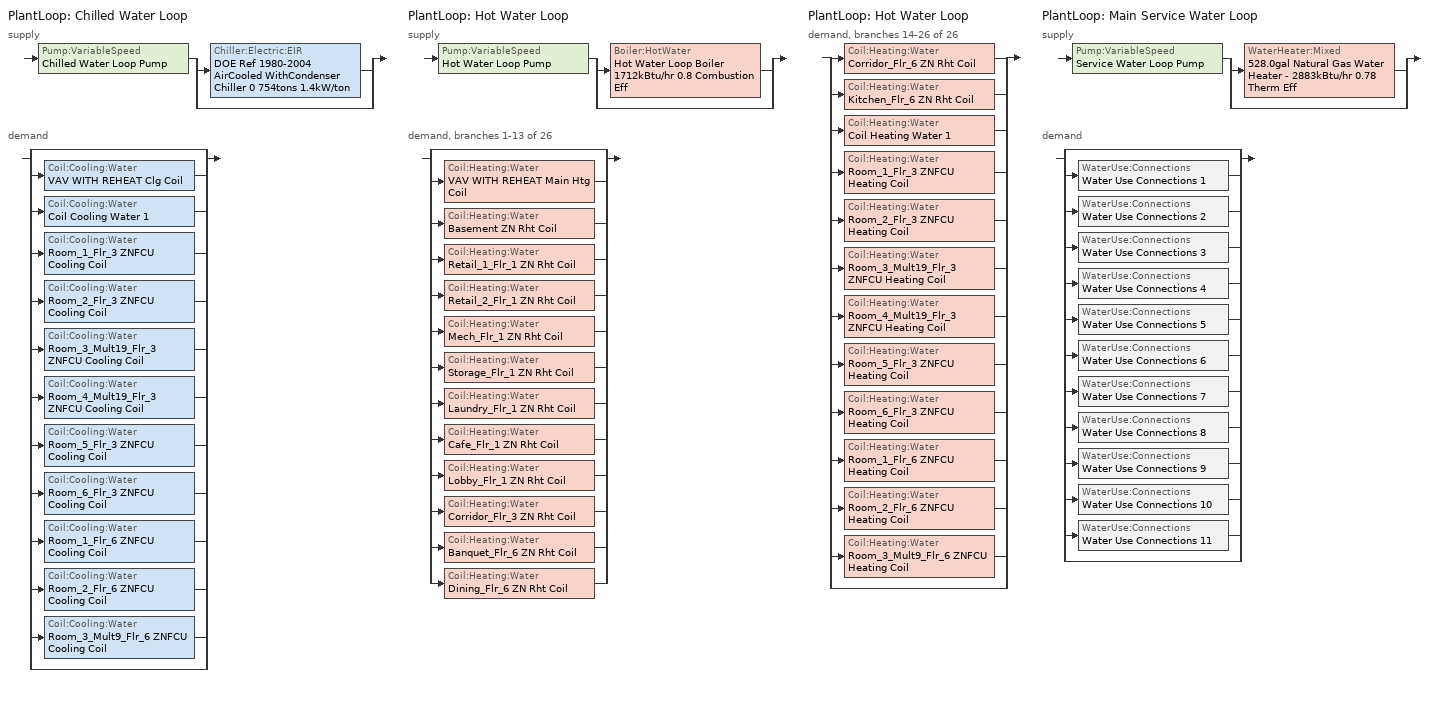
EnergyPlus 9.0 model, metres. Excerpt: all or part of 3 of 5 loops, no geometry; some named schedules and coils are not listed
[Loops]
PlantLoop 'Chilled Water Loop'
 supply: Pump:VariableSpeed 'Chilled Water Loop Pump' > split
  | Chiller:Electric:EIR 'DOE Ref 1980-2004 AirCooled WithCondenser  Chiller 0 754tons 1.4kW/ton'
  | bypass
 demand: split
  | bypass
  | Coil:Cooling:Water 'VAV WITH REHEAT Clg Coil'
  | Coil:Cooling:Water 'Coil Cooling Water 1'
  | Coil:Cooling:Water 'Room_1_Flr_3 ZNFCU Cooling Coil'
  | Coil:Cooling:Water 'Room_2_Flr_3 ZNFCU Cooling Coil'
  | Coil:Cooling:Water 'Room_3_Mult19_Flr_3 ZNFCU Cooling Coil'
  | Coil:Cooling:Water 'Room_4_Mult19_Flr_3 ZNFCU Cooling Coil'
  | Coil:Cooling:Water 'Room_5_Flr_3 ZNFCU Cooling Coil'
  | Coil:Cooling:Water 'Room_6_Flr_3 ZNFCU Cooling Coil'
  | Coil:Cooling:Water 'Room_1_Flr_6 ZNFCU Cooling Coil'
  | Coil:Cooling:Water 'Room_2_Flr_6 ZNFCU Cooling Coil'
  | Coil:Cooling:Water 'Room_3_Mult9_Flr_6 ZNFCU Cooling Coil'
  | bypass
PlantLoop 'Hot Water Loop'
 supply: Pump:VariableSpeed 'Hot Water Loop Pump' > split
  | Boiler:HotWater 'Hot Water Loop Boiler 1712kBtu/hr 0.8 Combustion Eff'
  | bypass
 demand, branches 1-13 of 26: split
  | bypass
  | Coil:Heating:Water 'VAV WITH REHEAT Main Htg Coil'
  | Coil:Heating:Water 'Basement ZN Rht Coil'
  | Coil:Heating:Water 'Retail_1_Flr_1 ZN Rht Coil'
  | Coil:Heating:Water 'Retail_2_Flr_1 ZN Rht Coil'
  | Coil:Heating:Water 'Mech_Flr_1 ZN Rht Coil'
  | Coil:Heating:Water 'Storage_Flr_1 ZN Rht Coil'
  | Coil:Heating:Water 'Laundry_Flr_1 ZN Rht Coil'
  | Coil:Heating:Water 'Cafe_Flr_1 ZN Rht Coil'
  | Coil:Heating:Water 'Lobby_Flr_1 ZN Rht Coil'
  | Coil:Heating:Water 'Corridor_Flr_3 ZN Rht Coil'
  | Coil:Heating:Water 'Banquet_Flr_6 ZN Rht Coil'
  | Coil:Heating:Water 'Dining_Flr_6 ZN Rht Coil'
PlantLoop 'Hot Water Loop'
 demand, branches 14-26 of 26: split
  | Coil:Heating:Water 'Corridor_Flr_6 ZN Rht Coil'
  | Coil:Heating:Water 'Kitchen_Flr_6 ZN Rht Coil'
  | Coil:Heating:Water 'Coil Heating Water 1'
  | Coil:Heating:Water 'Room_1_Flr_3 ZNFCU Heating Coil'
  | Coil:Heating:Water 'Room_2_Flr_3 ZNFCU Heating Coil'
  | Coil:Heating:Water 'Room_3_Mult19_Flr_3 ZNFCU Heating Coil'
  | Coil:Heating:Water 'Room_4_Mult19_Flr_3 ZNFCU Heating Coil'
  | Coil:Heating:Water 'Room_5_Flr_3 ZNFCU Heating Coil'
  | Coil:Heating:Water 'Room_6_Flr_3 ZNFCU Heating Coil'
  | Coil:Heating:Water 'Room_1_Flr_6 ZNFCU Heating Coil'
  | Coil:Heating:Water 'Room_2_Flr_6 ZNFCU Heating Coil'
  | Coil:Heating:Water 'Room_3_Mult9_Flr_6 ZNFCU Heating Coil'
  | bypass
PlantLoop 'Main Service Water Loop'
 supply: Pump:VariableSpeed 'Service Water Loop Pump' > split
  | WaterHeater:Mixed '528.0gal Natural Gas Water Heater - 2883kBtu/hr 0.78 Therm Eff'
  | bypass
 demand: split
  | bypass
  | WaterUse:Connections 'Water Use Connections 1'
  | WaterUse:Connections 'Water Use Connections 2'
  | WaterUse:Connections 'Water Use Connections 3'
  | WaterUse:Connections 'Water Use Connections 4'
  | WaterUse:Connections 'Water Use Connections 5'
  | WaterUse:Connections 'Water Use Connections 6'
  | WaterUse:Connections 'Water Use Connections 7'
  | WaterUse:Connections 'Water Use Connections 8'
  | WaterUse:Connections 'Water Use Connections 9'
  | WaterUse:Connections 'Water Use Connections 10'
  | WaterUse:Connections 'Water Use Connections 11'
  | bypass
[Coil:Heating:Water] Availability Schedule=Always On Discrete; U-Factor Times Area Value {W/K}=Autosize; Maximum Water Flow Rate {m3/s}=Autosize; Performance Input Method=UFactorTimesAreaAndDesignWaterFlowRate; Rated Capacity {W}=Autosize; Rated Ratio for Air and Water Convection=0.5
Name | Rated Inlet Water Temperature {C} | Rated Inlet Air Temperature {C} | Rated Outlet Water Temperature {C} | Rated Outlet Air Temperature {C}
Banquet_Flr_6 ZN Rht Coil; Basement ZN Rht Coil; Cafe_Flr_1 ZN Rht Coil; Corridor_Flr_3 ZN Rht Coil; Corridor_Flr_6 ZN Rht Coil; Dining_Flr_6 ZN Rht Coil; Kitchen_Flr_6 ZN Rht Coil; Laundry_Flr_1 ZN Rht Coil; Lobby_Flr_1 ZN Rht Coil; Mech_Flr_1 ZN Rht Coil; Retail_1_Flr_1 ZN Rht Coil; Retail_2_Flr_1 ZN Rht Coil; Storage_Flr_1 ZN Rht Coil | 82.2222 | 16.6667 | 71.1111 | 40
Room_1_Flr_3 ZNFCU Heating Coil; Room_1_Flr_6 ZNFCU Heating Coil; Room_2_Flr_3 ZNFCU Heating Coil; Room_2_Flr_6 ZNFCU Heating Coil; Room_3_Mult19_Flr_3 ZNFCU Heating Coil; Room_3_Mult9_Flr_6 ZNFCU Heating Coil; Room_4_Mult19_Flr_3 ZNFCU Heating Coil; Room_5_Flr_3 ZNFCU Heating Coil; Room_6_Flr_3 ZNFCU Heating Coil | 82.2 | 16.6 | 71.1 | 32.2
[Fan:OnOff] Availability Schedule=Always On Discrete; Fan Total Efficiency=0.1595; Pressure Rise {Pa}=270.9; Maximum Flow Rate {m3/s}=Autosize; Motor Efficiency=0.29; Motor In Airstream Fraction=1
Name | Fan Power Ratio Function of Speed Ratio Curve | Fan Efficiency Ratio Function of Speed Ratio Curve
Room_1_Flr_3 ZN Fan Coil fan | Fan On Off Power Curve | Fan On Off Efficiency Curve
Room_1_Flr_6 ZN Fan Coil fan | Fan On Off Power Curve 6 | Fan On Off Efficiency Curve 6
Room_2_Flr_3 ZN Fan Coil fan | Fan On Off Power Curve 1 | Fan On Off Efficiency Curve 1
Room_2_Flr_6 ZN Fan Coil fan | Fan On Off Power Curve 7 | Fan On Off Efficiency Curve 7
Room_3_Mult19_Flr_3 ZN Fan Coil fan | Fan On Off Power Curve 2 | Fan On Off Efficiency Curve 2
Room_3_Mult9_Flr_6 ZN Fan Coil fan | Fan On Off Power Curve 8 | Fan On Off Efficiency Curve 8
Room_4_Mult19_Flr_3 ZN Fan Coil fan | Fan On Off Power Curve 3 | Fan On Off Efficiency Curve 3
Room_5_Flr_3 ZN Fan Coil fan | Fan On Off Power Curve 4 | Fan On Off Efficiency Curve 4
Room_6_Flr_3 ZN Fan Coil fan | Fan On Off Power Curve 5 | Fan On Off Efficiency Curve 5
[Coil:Cooling:Water] Availability Schedule=Always On Discrete; Design Water Flow Rate {m3/s}=Autosize; Design Air Flow Rate {m3/s}=Autosize; Design Inlet Water Temperature {C}=Autosize; Design Inlet Air Temperature {C}=Autosize; Design Outlet Air Temperature {C}=Autosize; Design Inlet Air Humidity Ratio {kgWater/kgDryAir}=Autosize; Design Outlet Air Humidity Ratio {kgWater/kgDryAir}=Autosize; Type of Analysis=SimpleAnalysis; Heat Exchanger Configuration=CrossFlow
Room_1_Flr_3 ZNFCU Cooling Coil; Room_1_Flr_6 ZNFCU Cooling Coil; Room_2_Flr_3 ZNFCU Cooling Coil; Room_2_Flr_6 ZNFCU Cooling Coil; Room_3_Mult19_Flr_3 ZNFCU Cooling Coil; Room_3_Mult9_Flr_6 ZNFCU Cooling Coil; Room_4_Mult19_Flr_3 ZNFCU Cooling Coil; Room_5_Flr_3 ZNFCU Cooling Coil; Room_6_Flr_3 ZNFCU Cooling Coil
[ZoneHVAC:FourPipeFanCoil] Availability Schedule=Always On Discrete; Capacity Control Method=CyclingFan; Maximum Supply Air Flow Rate {m3/s}=Autosize; Maximum Outdoor Air Flow Rate {m3/s}=0; Maximum Cold Water Flow Rate {m3/s}=Autosize; Maximum Hot Water Flow Rate {m3/s}=Autosize; Minimum Supply Air Temperature in Cooling Mode {C}=Autosize; Maximum Supply Air Temperature in Heating Mode {C}=Autosize
Name | Supply Air Fan | Cooling Coil | Heating Coil
Room_1_Flr_3 ZNFCU | Room_1_Flr_3 ZN Fan Coil fan | Room_1_Flr_3 ZNFCU Cooling Coil | Room_1_Flr_3 ZNFCU Heating Coil
Room_1_Flr_6 ZNFCU | Room_1_Flr_6 ZN Fan Coil fan | Room_1_Flr_6 ZNFCU Cooling Coil | Room_1_Flr_6 ZNFCU Heating Coil
Room_2_Flr_3 ZNFCU | Room_2_Flr_3 ZN Fan Coil fan | Room_2_Flr_3 ZNFCU Cooling Coil | Room_2_Flr_3 ZNFCU Heating Coil
Room_2_Flr_6 ZNFCU | Room_2_Flr_6 ZN Fan Coil fan | Room_2_Flr_6 ZNFCU Cooling Coil | Room_2_Flr_6 ZNFCU Heating Coil
Room_3_Mult19_Flr_3 ZNFCU | Room_3_Mult19_Flr_3 ZN Fan Coil fan | Room_3_Mult19_Flr_3 ZNFCU Cooling Coil | Room_3_Mult19_Flr_3 ZNFCU Heating Coil
Room_3_Mult9_Flr_6 ZNFCU | Room_3_Mult9_Flr_6 ZN Fan Coil fan | Room_3_Mult9_Flr_6 ZNFCU Cooling Coil | Room_3_Mult9_Flr_6 ZNFCU Heating Coil
Room_4_Mult19_Flr_3 ZNFCU | Room_4_Mult19_Flr_3 ZN Fan Coil fan | Room_4_Mult19_Flr_3 ZNFCU Cooling Coil | Room_4_Mult19_Flr_3 ZNFCU Heating Coil
Room_5_Flr_3 ZNFCU | Room_5_Flr_3 ZN Fan Coil fan | Room_5_Flr_3 ZNFCU Cooling Coil | Room_5_Flr_3 ZNFCU Heating Coil
Room_6_Flr_3 ZNFCU | Room_6_Flr_3 ZN Fan Coil fan | Room_6_Flr_3 ZNFCU Cooling Coil | Room_6_Flr_3 ZNFCU Heating Coil
[SetpointManager:Scheduled] Control Variable=Temperature
Name | Schedule
Chilled water loop setpoint manager | Chilled Water Loop Temp - 44F
Hot water loop setpoint manager | Hot Water Loop Temp - 140F
Service hot water setpoint manager | Service Water Loop Temp - 140F
[PlantLoop] Fluid Type=Water; Maximum Loop Flow Rate {m3/s}=Autosize; Minimum Loop Flow Rate {m3/s}=0; Plant Loop Volume {m3}=Autocalculate; Load Distribution Scheme=Optimal; Plant Loop Demand Calculation Scheme=SingleSetpoint
Name | Plant Equipment Operation Scheme | Maximum Loop Temperature {C} | Minimum Loop Temperature {C}
Chilled Water Loop | Chilled Water Loop Operation Schemes | 98 | 1
Hot Water Loop | Hot Water Loop Operation Schemes | 100 | 10
Main Service Water Loop | Main Service Water Loop Operation Schemes | 60 | 10
[Sizing:Plant] Sizing Option=NonCoincident; Zone Timesteps in Averaging Window=1; Coincident Sizing Factor Mode=None
Name | Loop Type | Design Loop Exit Temperature {C} | Loop Design Temperature Difference {deltaC}
Chilled Water Loop | Cooling | 6.66667 | 5.61111
Hot Water Loop | Heating | 60 | 11.1111
Main Service Water Loop | Heating | 60 | 5
[Pump:VariableSpeed] Design Maximum Flow Rate {m3/s}=Autosize; Design Power Consumption {W}=Autosize; Fraction of Motor Inefficiencies to Fluid Stream=0; Coefficient 1 of the Part Load Performance Curve=0; Coefficient 2 of the Part Load Performance Curve=1; Coefficient 3 of the Part Load Performance Curve=0; Coefficient 4 of the Part Load Performance Curve=0; Design Minimum Flow Rate {m3/s}=0; Pump Control Type=Intermittent; Skin Loss Radiative Fraction=0.5; Design Power Sizing Method=PowerPerFlowPerPressure; Design Electric Power per Unit Flow Rate {W/(m3/s)}=348701.1; Design Shaft Power per Unit Flow Rate per Unit Head=1.28205; Design Minimum Flow Rate Fraction=0
Name | Design Pump Head {Pa} | Motor Efficiency
Chilled Water Loop Pump | 179344 | 0.93
Hot Water Loop Pump | 179344 | 0.875
Service Water Loop Pump | 179352 | 0.84
[Chiller:Electric:EIR]
DOE Ref 1980-2004 AirCooled WithCondenser  Chiller 0 754tons 1.4kW/ton: Reference Capacity {W}=Autosize; Reference COP {W/W}=2.49964; Reference Leaving Chilled Water Temperature {C}=6.66667; Reference Entering Condenser Fluid Temperature {C}=35; Reference Chilled Water Flow Rate {m3/s}=Autosize; Reference Condenser Fluid Flow Rate {m3/s}=Autosize; Cooling Capacity Function of Temperature Curve=ChlrAirRecipQRatio_fTchwsToadbSI; Electric Input to Cooling Output Ratio Function of Temperature Curve=ChlrAirRecipEIRRatio_fTchwsToadbSI; Electric Input to Cooling Output Ratio Function of Part Load Ratio Curve=ChlrAirRecipEIRRatio_fQRatio; Minimum Part Load Ratio=0.15; Maximum Part Load Ratio=1; Optimum Part Load Ratio=1; Minimum Unloading Ratio=0.25; Condenser Type=AirCooled; Condenser Fan Power Ratio {W/W}=0; Fraction of Compressor Electric Consumption Rejected by Condenser=1; Leaving Chilled Water Lower Temperature Limit {C}=2.22222; Chiller Flow Mode=ConstantFlow; Sizing Factor=1
[PlantEquipmentOperationSchemes] Control Scheme Schedule Name 1=Always On Discrete
Name | Control Scheme Object Type 1 | Control Scheme Name 1
Chilled Water Loop Operation Schemes | PlantEquipmentOperation:CoolingLoad | Chilled Water Loop Cooling Operation Scheme
Hot Water Loop Operation Schemes | PlantEquipmentOperation:HeatingLoad | Hot Water Loop Heating Operation Scheme
Main Service Water Loop Operation Schemes | PlantEquipmentOperation:HeatingLoad | Main Service Water Loop Heating Operation Scheme
[PlantEquipmentOperation:CoolingLoad]
Chilled Water Loop Cooling Operation Scheme: Load Range Lower Limit 1 {W}=0; Load Range Upper Limit 1 {W}=1000000000; Range Equipment List Name 1=Chilled Water Loop Cooling Equipment List
[PlantEquipmentList]
Chilled Water Loop Cooling Equipment List: Chiller:Electric:EIR, DOE Ref 1980-2004 AirCooled WithCondenser  Chiller 0 754tons 1.4kW/ton
Hot Water Loop Heating Equipment List: Boiler:HotWater, Hot Water Loop Boiler 1712kBtu/hr 0.8 Combustion Eff
Main Service Water Loop Heating Equipment List: WaterHeater:Mixed, 528.0gal Natural Gas Water Heater - 2883kBtu/hr 0.78 Therm Eff
[Boiler:HotWater]
Hot Water Loop Boiler 1712kBtu/hr 0.8 Combustion Eff: Fuel Type=NaturalGas; Nominal Capacity {W}=Autosize; Nominal Thermal Efficiency=0.793; Efficiency Curve Temperature Evaluation Variable=LeavingBoiler; Normalized Boiler Efficiency Curve=Boiler Constant Efficiency Curve; Design Water Flow Rate {m3/s}=Autosize; Minimum Part Load Ratio=0; Maximum Part Load Ratio=1.2; Optimum Part Load Ratio=1; Water Outlet Upper Temperature Limit {C}=95; Boiler Flow Mode=LeavingSetpointModulated; Parasitic Electric Load {W}=0; Sizing Factor=1.2
[PlantEquipmentOperation:HeatingLoad] Load Range Lower Limit 1 {W}=0; Load Range Upper Limit 1 {W}=1000000000
Name | Range Equipment List Name 1
Hot Water Loop Heating Operation Scheme | Hot Water Loop Heating Equipment List
Main Service Water Loop Heating Operation Scheme | Main Service Water Loop Heating Equipment List
[WaterHeater:Mixed]
528.0gal Natural Gas Water Heater - 2883kBtu/hr 0.78 Therm Eff: Tank Volume {m3}=1.9987; Setpoint Temperature Schedule=Service Water Loop Temp - 140F; Deadband Temperature Difference {deltaC}=2; Maximum Temperature Limit {C}=82.2222; Heater Control Type=Cycle; Heater Maximum Capacity {W}=844924; Heater Ignition Minimum Flow Rate {m3/s}=0; Heater Ignition Delay {s}=0; Heater Fuel Type=NaturalGas; Heater Thermal Efficiency=0.810307; Off Cycle Parasitic Fuel Consumption Rate {W}=2301; Off Cycle Parasitic Fuel Type=NaturalGas; Off Cycle Parasitic Heat Fraction to Tank=0.8; On Cycle Parasitic Fuel Consumption Rate {W}=2301; On Cycle Parasitic Fuel Type=NaturalGas; On Cycle Parasitic Heat Fraction to Tank=0; Ambient Temperature Indicator=Schedule; Ambient Temperature Schedule=Water Heater Ambient Temp Schedule - 70F; Off Cycle Loss Coefficient to Ambient Temperature {W/K}=5.99799; Off Cycle Loss Fraction to Zone=1; On Cycle Loss Coefficient to Ambient Temperature {W/K}=5.99799; On Cycle Loss Fraction to Zone=1; Use Side Effectiveness=1; Source Side Effectiveness=1; Use Side Design Flow Rate {m3/s}=Autosize; Source Side Design Flow Rate {m3/s}=Autosize; Indirect Water Heating Recovery Time {hr}=1.5; Source Side Flow Control Mode=IndirectHeatPrimarySetpoint
[WaterUse:Connections]
Name | Water Use Equipment Name 1
Water Use Connections 1 | Room_1_flr_3 Service Water Use 0.08gal/min
Water Use Connections 2 | Room_2_flr_3 Service Water Use 0.08gal/min
Water Use Connections 3 | Room_5_flr_3 Service Water Use 0.08gal/min
Water Use Connections 4 | Room_6_flr_3 Service Water Use 0.08gal/min
Water Use Connections 5 | Room_3_mult19_flr_3 Service Water Use 30.07gal/min
Water Use Connections 6 | Room_4_mult19_flr_3 Service Water Use 30.08gal/min
Water Use Connections 7 | Room_1_flr_6 Service Water Use 0.02gal/min
Water Use Connections 8 | Room_2_flr_6 Service Water Use 0.02gal/min
Water Use Connections 9 | Room_3_mult9_flr_6 Service Water Use 1.69gal/min
Water Use Connections 10 | Kitchen_flr_6 Service Water Use 2.22gal/min
Water Use Connections 11 | Laundry_flr_1 Service Water Use 2.61gal/min
[WaterUse:Equipment]
Name | Peak Flow Rate {m3/s} | Flow Rate Fraction Schedule | Target Temperature Schedule | Sensible Fraction Schedule | Latent Fraction Schedule
Room_1_flr_3 Service Water Use 0.08gal/min | 5.25789e-06 | HotelLarge GuestRoom_SWH_Sch | Schedule Ruleset 5 | Schedule Ruleset 3 | Schedule Ruleset 4
Room_2_flr_3 Service Water Use 0.08gal/min | 5.25727e-06 | HotelLarge GuestRoom_SWH_Sch | Schedule Ruleset 8 | Schedule Ruleset 6 | Schedule Ruleset 7
Room_5_flr_3 Service Water Use 0.08gal/min | 5.25789e-06 | HotelLarge GuestRoom_SWH_Sch | Schedule Ruleset 11 | Schedule Ruleset 9 | Schedule Ruleset 10
Room_6_flr_3 Service Water Use 0.08gal/min | 5.25727e-06 | HotelLarge GuestRoom_SWH_Sch | Schedule Ruleset 14 | Schedule Ruleset 12 | Schedule Ruleset 13
Room_3_mult19_flr_3 Service Water Use 30.07gal/min | 0.00189721 | HotelLarge GuestRoom_SWH_Sch | Schedule Ruleset 17 | Schedule Ruleset 15 | Schedule Ruleset 16
Room_4_mult19_flr_3 Service Water Use 30.08gal/min | 0.00189772 | HotelLarge GuestRoom_SWH_Sch | Schedule Ruleset 20 | Schedule Ruleset 18 | Schedule Ruleset 19
Room_1_flr_6 Service Water Use 0.02gal/min | 1.31447e-06 | HotelLarge GuestRoom_SWH_Sch | Schedule Ruleset 23 | Schedule Ruleset 21 | Schedule Ruleset 22
Room_2_flr_6 Service Water Use 0.02gal/min | 1.31432e-06 | HotelLarge GuestRoom_SWH_Sch | Schedule Ruleset 26 | Schedule Ruleset 24 | Schedule Ruleset 25
Room_3_mult9_flr_6 Service Water Use 1.69gal/min | 0.000106454 | HotelLarge GuestRoom_SWH_Sch | Schedule Ruleset 29 | Schedule Ruleset 27 | Schedule Ruleset 28
Kitchen_flr_6 Service Water Use 2.22gal/min | 0.000139845 | HotelLarge BLDG_SWH_SCH | Schedule Ruleset 32 | Schedule Ruleset 30 | Schedule Ruleset 31
Laundry_flr_1 Service Water Use 2.61gal/min | 0.000164667 | HotelLarge LaundryRoom_SWH_Sch_Pre2004 | Schedule Ruleset 35 | Schedule Ruleset 33 | Schedule Ruleset 34
[Schedule:Week:Daily]
Chilled Water Loop Temp - 44F Week Rule - Jan1-Dec31: Chilled Water Loop Temp - 44F Default, Chilled Water Loop Temp - 44F Default, Chilled Water Loop Temp - 44F Default, Chilled Water Loop Temp - 44F Default, Chilled Water Loop Temp - 44F Default, Chilled Water Loop Temp - 44F Default, Chilled Water Loop Temp - 44F Default, Chilled Water Loop Temp - 44F Default, Chilled Water Loop Temp - 44F Default, Chilled Water Loop Temp - 44F Default, Chilled Water Loop Temp - 44F Default, Chilled Water Loop Temp - 44F Default
Hot Water Loop Temp - 140F Week Rule - Jan1-Dec31: Hot Water Loop Temp - 140F Default, Hot Water Loop Temp - 140F Default, Hot Water Loop Temp - 140F Default, Hot Water Loop Temp - 140F Default, Hot Water Loop Temp - 140F Default, Hot Water Loop Temp - 140F Default, Hot Water Loop Temp - 140F Default, Hot Water Loop Temp - 140F Default, Hot Water Loop Temp - 140F Default, Hot Water Loop Temp - 140F Default, Hot Water Loop Temp - 140F Default, Hot Water Loop Temp - 140F Default
[Schedule:Year]
Chilled Water Loop Temp - 44F: Chilled Water Loop Temp - 44F Week Rule - Jan1-Dec31, 1, 1, 12, 31
Hot Water Loop Temp - 140F: Hot Water Loop Temp - 140F Week Rule - Jan1-Dec31, 1, 1, 12, 31
HotelLarge BLDG_SWH_SCH: HotelLarge BLDG_SWH_SCH Week Rule - Jan1-Dec31, 1, 1, 12, 31
HotelLarge GuestRoom_SWH_Sch: HotelLarge GuestRoom_SWH_Sch Week Rule - Jan1-Dec31, 1, 1, 12, 31
HotelLarge LaundryRoom_SWH_Sch_Pre2004: HotelLarge LaundryRoom_SWH_Sch_Pre2004 Week Rule - Jan1-Dec31, 1, 1, 12, 31
Schedule Ruleset 10: Schedule Ruleset 10 Week Rule - Jan1-Dec31, 1, 1, 12, 31
Schedule Ruleset 11: Schedule Ruleset 11 Week Rule - Jan1-Dec31, 1, 1, 12, 31
Schedule Ruleset 12: Schedule Ruleset 12 Week Rule - Jan1-Dec31, 1, 1, 12, 31
Schedule Ruleset 13: Schedule Ruleset 13 Week Rule - Jan1-Dec31, 1, 1, 12, 31
Schedule Ruleset 14: Schedule Ruleset 14 Week Rule - Jan1-Dec31, 1, 1, 12, 31
Schedule Ruleset 15: Schedule Ruleset 15 Week Rule - Jan1-Dec31, 1, 1, 12, 31
Schedule Ruleset 16: Schedule Ruleset 16 Week Rule - Jan1-Dec31, 1, 1, 12, 31
Schedule Ruleset 17: Schedule Ruleset 17 Week Rule - Jan1-Dec31, 1, 1, 12, 31
Schedule Ruleset 18: Schedule Ruleset 18 Week Rule - Jan1-Dec31, 1, 1, 12, 31
Schedule Ruleset 19: Schedule Ruleset 19 Week Rule - Jan1-Dec31, 1, 1, 12, 31
Schedule Ruleset 20: Schedule Ruleset 20 Week Rule - Jan1-Dec31, 1, 1, 12, 31
Schedule Ruleset 21: Schedule Ruleset 21 Week Rule - Jan1-Dec31, 1, 1, 12, 31
Schedule Ruleset 22: Schedule Ruleset 22 Week Rule - Jan1-Dec31, 1, 1, 12, 31
Schedule Ruleset 23: Schedule Ruleset 23 Week Rule - Jan1-Dec31, 1, 1, 12, 31
Schedule Ruleset 24: Schedule Ruleset 24 Week Rule - Jan1-Dec31, 1, 1, 12, 31
Schedule Ruleset 25: Schedule Ruleset 25 Week Rule - Jan1-Dec31, 1, 1, 12, 31
Schedule Ruleset 26: Schedule Ruleset 26 Week Rule - Jan1-Dec31, 1, 1, 12, 31
Schedule Ruleset 27: Schedule Ruleset 27 Week Rule - Jan1-Dec31, 1, 1, 12, 31
Schedule Ruleset 28: Schedule Ruleset 28 Week Rule - Jan1-Dec31, 1, 1, 12, 31
Schedule Ruleset 29: Schedule Ruleset 29 Week Rule - Jan1-Dec31, 1, 1, 12, 31
Schedule Ruleset 3: Schedule Ruleset 3 Week Rule - Jan1-Dec31, 1, 1, 12, 31
Schedule Ruleset 30: Schedule Ruleset 30 Week Rule - Jan1-Dec31, 1, 1, 12, 31
Schedule Ruleset 31: Schedule Ruleset 31 Week Rule - Jan1-Dec31, 1, 1, 12, 31
Schedule Ruleset 32: Schedule Ruleset 32 Week Rule - Jan1-Dec31, 1, 1, 12, 31
Schedule Ruleset 33: Schedule Ruleset 33 Week Rule - Jan1-Dec31, 1, 1, 12, 31
Schedule Ruleset 34: Schedule Ruleset 34 Week Rule - Jan1-Dec31, 1, 1, 12, 31
Schedule Ruleset 35: Schedule Ruleset 35 Week Rule - Jan1-Dec31, 1, 1, 12, 31
Schedule Ruleset 4: Schedule Ruleset 4 Week Rule - Jan1-Dec31, 1, 1, 12, 31
Schedule Ruleset 5: Schedule Ruleset 5 Week Rule - Jan1-Dec31, 1, 1, 12, 31
Schedule Ruleset 6: Schedule Ruleset 6 Week Rule - Jan1-Dec31, 1, 1, 12, 31
Schedule Ruleset 7: Schedule Ruleset 7 Week Rule - Jan1-Dec31, 1, 1, 12, 31
Schedule Ruleset 8: Schedule Ruleset 8 Week Rule - Jan1-Dec31, 1, 1, 12, 31
Schedule Ruleset 9: Schedule Ruleset 9 Week Rule - Jan1-Dec31, 1, 1, 12, 31
Service Water Loop Temp - 140F: Service Water Loop Temp - 140F Week Rule - Jan1-Dec31, 1, 1, 12, 31
Water Heater Ambient Temp Schedule - 70F: Water Heater Ambient Temp Schedule - 70F Week Rule - Jan1-Dec31, 1, 1, 12, 31
[Schedule:Constant]
Always On Discrete: Hourly Value=1
[Curve:Exponent] Coefficient1 Constant=1; Coefficient2 Constant=0; Coefficient3 Constant=0; Minimum Value of x {BasedOnField A2}=0; Maximum Value of x {BasedOnField A2}=1
Fan On Off Power Curve; Fan On Off Power Curve 6; Fan On Off Power Curve 1; Fan On Off Power Curve 7; Fan On Off Power Curve 2; Fan On Off Power Curve 8; Fan On Off Power Curve 3; Fan On Off Power Curve 4; Fan On Off Power Curve 5
[Curve:Cubic] Coefficient1 Constant=1; Coefficient2 x=0; Coefficient3 x**2=0; Coefficient4 x**3=0; Minimum Value of x {BasedOnField A2}=0; Maximum Value of x {BasedOnField A2}=1
Fan On Off Efficiency Curve; Fan On Off Efficiency Curve 6; Fan On Off Efficiency Curve 1; Fan On Off Efficiency Curve 7; Fan On Off Efficiency Curve 2; Fan On Off Efficiency Curve 8; Fan On Off Efficiency Curve 3; Fan On Off Efficiency Curve 4; Fan On Off Efficiency Curve 5; Boiler Constant Efficiency Curve
[Curve:Biquadratic] Minimum Value of x {BasedOnField A2}=4.44; Maximum Value of x {BasedOnField A2}=12.22; Minimum Value of y {BasedOnField A3}=23.89; Maximum Value of y {BasedOnField A3}=46.11; Maximum Curve Output {BasedOnField A4}=1.3
Name | Coefficient1 Constant | Coefficient2 x | Coefficient3 x**2 | Coefficient4 y | Coefficient5 y**2 | Coefficient6 x*y | Minimum Curve Output {BasedOnField A4}
ChlrAirRecipQRatio_fTchwsToadbSI | 1.12603 | 0.041571 | 0.000253 | -0.010526 | 1e-05 | -0.000256 | 0.82
ChlrAirRecipEIRRatio_fTchwsToadbSI | 0.542784 | -0.013907 | 0.000476 | 0.012197 | 0.000149 | -0.000334 | 0.72
[Curve:Quadratic]
ChlrAirRecipEIRRatio_fQRatio: Coefficient1 Constant=0.114437; Coefficient2 x=0.545933; Coefficient3 x**2=0.342299; Minimum Value of x {BasedOnField A2}=0; Maximum Value of x {BasedOnField A2}=1; Minimum Curve Output {BasedOnField A3}=0.11
